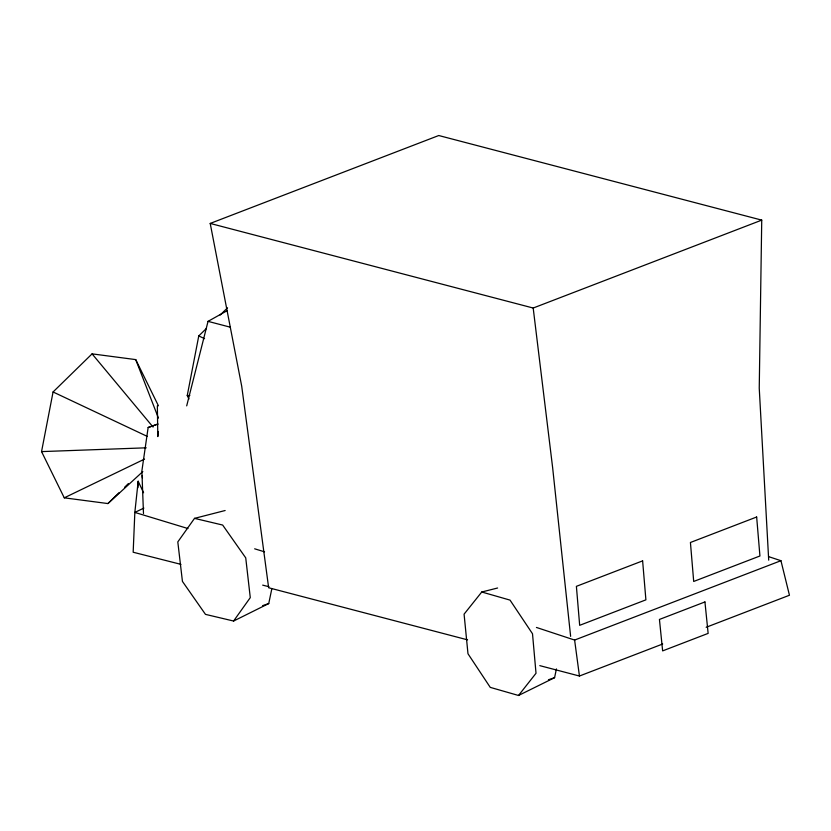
<?xml version="1.0" encoding="UTF-8"?>
<svg xmlns="http://www.w3.org/2000/svg" width="831" height="831" viewBox="0 0 831 831"><rect width="100%" height="100%" fill="white"/><g stroke="black" fill="none" stroke-linecap="round" stroke-linejoin="round"><path stroke-width="1.25" d="M467.593 639.86L268.642 587.746L241.707 386.207L210.212 223.435L438.758 135.526L761.736 220.122L759.243 388.181L768.706 560.156M137.904 487.714L138.175 481.242L143.576 492.752M158.326 431.476L157.817 436.587L157.36 405.86M138.175 481.242L134.84 512.415L133.168 552.231L180.95 564.363M148.147 427.508L157.838 424.059L148.147 427.508L141.883 470.928L143.483 513.558M142.828 471.561L107.916 503.565L64.267 497.831L41.55 451.607L53.07 391.972L92.075 353.861L135.723 359.605L158.441 405.829M188.959 399.025L187.245 395.566L198.765 335.932L206.192 328.671M225.149 510.514L194.527 518.367L177.803 541.916L182.436 581.399L205.475 614.369L233.594 621.037L268.735 603.566L271.882 588.535M497.613 588.005L481.762 592.004L464.082 614.151L467.978 653.748L490.248 687.372L518.523 695.474L554.578 677.681L556.417 668.924M186.695 405.871L208.041 321.358L227.029 310.742M233.594 621.037L250.276 597.634L245.737 557.871L222.656 525.047L194.527 518.367M518.523 695.474L536.016 673.266L532.505 633.762L510.026 600.107L481.762 592.004M220.132 315.063L227.559 307.802M107.916 503.565L119.062 492.679M124.64 487.236L128.348 483.611M64.267 497.831L144.552 459.086M143.877 508.094L134.84 512.415L187.951 528.547M210.212 223.435L533.19 308.031L761.736 220.122M536.431 627.447L574.616 640.057L780.943 560.696L789.45 595.245L706.163 627.28M539.797 665.641L579.436 676.029L662.712 643.994M262.617 605.654L268.735 603.566M548.45 679.768L554.578 677.681M187.245 395.566L189.832 395.473M41.55 451.607L146.235 447.816M262.679 585.128L268.964 586.728M208.041 321.358L230.249 327.175M254.66 548.813L264.538 551.815M768.623 556.635L780.943 560.696M198.765 335.932L204.571 338.664M53.07 391.972L147.16 436.348M92.075 353.861L153.07 427.061M135.723 359.605L158.441 418.076M574.616 640.057L579.436 676.029M533.19 308.031L552.636 467.645L570.627 636.349M142.205 475.561L142.454 478.012M642.623 560.873L576.392 586.343L579.674 625.327L645.895 599.847L642.623 560.873M756.657 517.007L690.426 542.487L693.698 581.461L759.929 555.991L756.657 517.007M704.937 601.945L659.44 619.438L662.639 650.891L708.137 633.388L704.937 601.945"/></g></svg>
